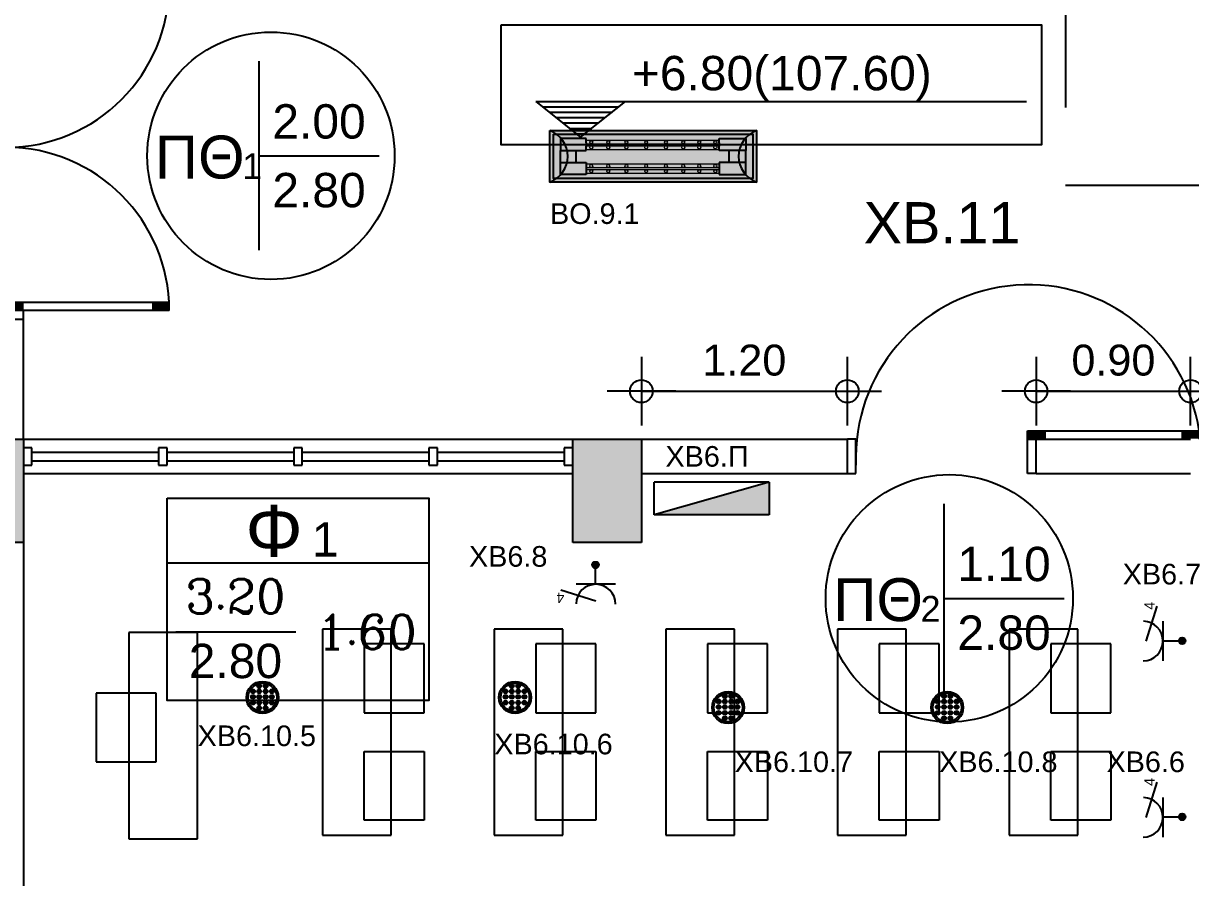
# Model space of a CAD drawing. Header units: metres. Extents: x 0 to 132, y -109 to 310.
# Drawn here: x 26.02 to 32.82, y 179.12 to 184.09 of the extents above; entities that cross this region are included whole.
import ezdxf
from ezdxf.enums import TextEntityAlignment as Align

# ---------------------------------------------------------------- set-up
doc = ezdxf.new("R2010")
doc.units = ezdxf.units.M
doc.header["$LTSCALE"] = 0.036
doc.linetypes.add('DASHDOTX2', pattern=[50.8, 25.4, -12.7, 0, -12.7])
doc.layers.get('0').update_dxf_attribs({"color": 252})
doc.layers.get('Defpoints').update_dxf_attribs({"color": 252})
for name, color, linetype in [('arxitektonika', 254, 'Continuous'), ('DIMBLK', 252, 'Continuous'), ('electext', 20, 'Continuous'), ('Epipla', 252, 'Continuous'), ('HLEK-SYMBOL', 3, 'Continuous'), ('HLEK_FL001_SYMBOLS', 230, 'Continuous'), ('mihanologika text', 20, 'Continuous'), ('Parathira', 252, 'Continuous')]:
    doc.layers.add(name, color=color, linetype=linetype)
doc.styles.add('COMU-N', font='arial.ttf')
doc.styles.get("Standard").update_dxf_attribs({"font": 'arial.ttf'})
doc.styles.add('W4MS2', font='W4MS2.shx')
doc.dimstyles.new('CADWDOT', dxfattribs={"dimscale": 0.1, "dimtxt": 1.8, "dimasz": 0.08, "dimexe": 2, "dimexo": 0, "dimgap": 0.09, "dimtad": 0, "dimrnd": 0.001, "dimzin": 0, "dimdsep": 46, "dimtxsty": 'Standard', "dimblk1": 'ARTDIM', "dimblk2": 'ARTDIM', "dimsah": 1, "dimcen": 0.09, "dimdle": 0.05, "dimse1": 1, "dimse2": 1, "dimadec": 0, "dimazin": 0, "dimtfac": 1, "dimtmove": 0, "dimatfit": 3, "dimldrblk": 'ARTDIM', "dimfxl": 2, "dimtvp": 0.9999, "dimtolj": 1, "dimtzin": 0, "dimarcsym": 0})

# ---------------------------------------------------------------- blocks, each defined once
blk = doc.blocks.new('A$C5CF07E2A')
at = {"layer": 'Parathira'}
for p, q in [((0.05, 0), (0, 0)), ((0.05, -0.2), (0.05, 0)), ((1.95, 0), (2, 0)), ((1.95, -0.2), (1.95, 0)), ((0.05, -1.05), (0.05, -0.1)), ((0.05, -0.1), (0.0975, -0.1)), ((0.0595, -0.1), (0.0595, -0.195)), ((0.069, -0.1), (0.069, -0.195)), ((0.0785, -0.1), (0.0785, -0.195)), ((0.088, -0.1), (0.088, -0.195)), ((0.0975, -0.1), (0.0975, -1.0488)), ((1.95, -0.1), (1.9025, -0.1)), ((1.9025, -0.1), (1.9025, -1.0488)), ((1.912, -0.1), (1.912, -0.195)), ((1.9215, -0.1), (1.9215, -0.195)), ((1.931, -0.1), (1.931, -0.195)), ((1.9405, -0.1), (1.9405, -0.195)), ((1.95, -1.05), (1.95, -0.1)), ((0, -0.2), (0.05, -0.2)), ((0.0975, -0.195), (0.05, -0.195)), ((1.9025, -0.195), (1.95, -0.195)), ((2, -0.2), (1.95, -0.2)), ((0.0975, -0.955), (0.05, -0.955)), ((0.0595, -0.955), (0.0595, -1.05)), ((0.069, -0.955), (0.069, -1.0498)), ((0.0785, -0.955), (0.0785, -1.0496)), ((0.088, -0.955), (0.088, -1.0492)), ((1.9025, -0.955), (1.95, -0.955)), ((1.912, -0.955), (1.912, -1.0492)), ((1.9215, -0.955), (1.9215, -1.0496)), ((1.931, -0.955), (1.931, -1.0498)), ((1.9405, -0.955), (1.9405, -1.05))]:
    blk.add_line(p, q, dxfattribs=at)
for centre, start, end in [((0.05, -0.1), 270, 0), ((1.95, -0.1), 180, 270)]:
    blk.add_arc(centre, 0.95, start, end, dxfattribs=at)
blk = doc.blocks.new('A$C30F022F0')
at = {"layer": 'Parathira'}
for p, q in [((-0.2, -0.2), (-0.2, -0.25)), ((0, -0.25), (0, -0.2)), ((-0.2, -0.25), (0, -0.25)), ((-0.1, -0.25), (-0.15, -0.25)), ((-0.2, -1.25), (0, -1.25)), ((-0.2, -1.3), (-0.2, -1.25)), ((0, -1.25), (0.05, -1.25)), ((0, -1.25), (0, -1.3)), ((0.01, -1.25), (0.01, -1.35)), ((0.02, -1.25), (0.02, -1.35)), ((0.03, -1.25), (0.03, -1.35)), ((0.04, -1.25), (0.04, -1.35)), ((0.05, -1.25), (0.05, -2.2498)), ((0.05, -1.35), (0, -1.35)), ((0.05, -2.15), (0, -2.15)), ((0.01, -2.15), (0.01, -2.2498)), ((0.02, -2.15), (0.02, -2.2498)), ((0.03, -2.15), (0.03, -2.2498)), ((0.04, -2.15), (0.04, -2.2498)), ((0.05, -2.2498), (0, -2.2498))]:
    blk.add_line(p, q, dxfattribs=at)
blk.add_arc((-0.1058, -1.256), 1.006, 278.90918, 89.66998, dxfattribs=at)
blk = doc.blocks.new('ARTDIM')
at = {"layer": 'DIMBLK'}
for p, q in [((0, -24.9975), (0, 24.9975)), ((-24.9975, 0), (24.9975, 0))]:
    blk.add_line(p, q, dxfattribs=at)
blk.add_circle((0, 0), 8.25, dxfattribs=at)
blk = doc.blocks.new('*D751')
at = {"layer": 'arxitektonika', "color": 0, "lineweight": -2}
blk.add_line((31.9262, 181.9523), (32.8102, 181.9523), dxfattribs=at)
at = {"layer": 'Defpoints', "color": 0, "transparency": 16777216}
for p in [(32.8182, 181.9523), (31.9182, 181.4725), (32.8182, 181.4725)]:
    blk.add_point(p, dxfattribs=at)
at = {"layer": 'arxitektonika', "color": 0, "lineweight": -2, "xscale": 0.008, "yscale": 0.008, "zscale": 0.008, "rotation": 180}
blk.add_blockref('ARTDIM', (31.9182, 181.9523), dxfattribs=at)
at = {"layer": 'arxitektonika', "color": 0, "lineweight": -2, "xscale": 0.008, "yscale": 0.008, "zscale": 0.008}
blk.add_blockref('ARTDIM', (32.8182, 181.9523), dxfattribs=at)
at = {"layer": 'arxitektonika', "color": 0, "insert": (32.3682, 182.1323), "char_height": 0.18, "attachment_point": 5}
blk.add_mtext('\\A1;0.90', dxfattribs=at)
blk = doc.blocks.new('A$C66E17A82')
at = {"layer": 'Parathira'}
for p, q in [((0, 0.05), (0, -0.05)), ((0.05, 0.05), (0, 0.05)), ((0.05, -0.05), (0.05, 0.05)), ((0.05, 0.025), (0.7875, 0.025)), ((0.7875, 0.05), (0.7875, -0.05)), ((0.8375, 0.05), (0.7875, 0.05)), ((0.8375, -0.05), (0.8375, 0.05)), ((0.8375, 0.025), (1.575, 0.025)), ((1.575, 0.05), (1.575, -0.05)), ((1.625, 0.05), (1.575, 0.05)), ((1.625, -0.05), (1.625, 0.05)), ((1.625, 0.025), (2.3625, 0.025)), ((2.3625, 0.05), (2.3625, -0.05)), ((2.4125, 0.05), (2.3625, 0.05)), ((2.4125, -0.05), (2.4125, 0.05)), ((2.4125, 0.025), (3.15, 0.025)), ((3.15, 0.05), (3.15, -0.05)), ((3.2, 0.05), (3.15, 0.05)), ((3.2, -0.05), (3.2, 0.05)), ((0, -0.05), (0.05, -0.05)), ((0.05, -0.025), (0.7875, -0.025)), ((0.7875, -0.05), (0.8375, -0.05)), ((0.8375, -0.025), (1.575, -0.025)), ((1.575, -0.05), (1.625, -0.05)), ((1.625, -0.025), (2.3625, -0.025)), ((2.3625, -0.05), (2.4125, -0.05)), ((2.4125, -0.025), (3.15, -0.025)), ((3.15, -0.05), (3.2, -0.05))]:
    blk.add_line(p, q, dxfattribs=at)
blk = doc.blocks.new('*D767')
at = {"layer": 'arxitektonika', "color": 0, "lineweight": -2}
blk.add_line((29.6262, 181.9523), (30.8102, 181.9523), dxfattribs=at)
at = {"layer": 'Defpoints', "color": 0, "transparency": 16777216}
for p in [(30.8182, 181.9523), (29.6182, 181.6725), (30.8182, 181.6725)]:
    blk.add_point(p, dxfattribs=at)
at = {"layer": 'arxitektonika', "color": 0, "lineweight": -2, "xscale": 0.008, "yscale": 0.008, "zscale": 0.008, "rotation": 180}
blk.add_blockref('ARTDIM', (29.6182, 181.9523), dxfattribs=at)
at = {"layer": 'arxitektonika', "color": 0, "lineweight": -2, "xscale": 0.008, "yscale": 0.008, "zscale": 0.008}
blk.add_blockref('ARTDIM', (30.8182, 181.9523), dxfattribs=at)
at = {"layer": 'arxitektonika', "color": 0, "insert": (30.2182, 182.1323), "char_height": 0.18, "attachment_point": 5}
blk.add_mtext('\\A1;1.20', dxfattribs=at)
blk = doc.blocks.new('A$C5883325D')
at = {"layer": 'Epipla'}
for p, q in [((1.1745, -1.3258), (0.7745, -1.3258)), ((0.7745, -1.3258), (0.7745, -2.5258)), ((1.1745, -2.5258), (1.1745, -1.3258)), ((1.9027, -1.3048), (1.9027, -2.5048)), ((2.3027, -1.3048), (1.9027, -1.3048)), ((2.3027, -2.5048), (2.3027, -1.3048)), ((2.9027, -1.3048), (2.9027, -2.5048)), ((3.3027, -1.3048), (2.9027, -1.3048)), ((3.3027, -2.5048), (3.3027, -1.3048)), ((3.9027, -1.3048), (3.9027, -2.5048)), ((4.3027, -1.3048), (3.9027, -1.3048)), ((4.3027, -2.5048), (4.3027, -1.3048)), ((4.9027, -1.3048), (4.9027, -2.5048)), ((5.3027, -1.3048), (4.9027, -1.3048)), ((5.3027, -2.5048), (5.3027, -1.3048)), ((6.3027, -1.3048), (5.9027, -1.3048)), ((5.9027, -1.3048), (5.9027, -2.5048)), ((6.3027, -2.5048), (6.3027, -1.3048)), ((2.144, -1.3918), (2.144, -1.7918)), ((2.494, -1.3918), (2.144, -1.3918)), ((2.494, -1.7918), (2.494, -1.3918)), ((3.144, -1.3918), (3.144, -1.7918)), ((3.494, -1.3918), (3.144, -1.3918)), ((3.494, -1.7918), (3.494, -1.3918)), ((4.144, -1.3918), (4.144, -1.7918)), ((4.494, -1.3918), (4.144, -1.3918)), ((4.494, -1.7918), (4.494, -1.3918)), ((5.144, -1.3918), (5.144, -1.7918)), ((5.494, -1.3918), (5.144, -1.3918)), ((5.494, -1.7918), (5.494, -1.3918)), ((6.494, -1.3918), (6.144, -1.3918)), ((6.144, -1.3918), (6.144, -1.7918)), ((6.494, -1.7918), (6.494, -1.3918)), ((0.9333, -1.6784), (0.5833, -1.6784)), ((0.5833, -1.6784), (0.5833, -2.0784)), ((0.9333, -2.0784), (0.9333, -1.6784)), ((2.144, -1.7918), (2.494, -1.7918)), ((3.144, -1.7918), (3.494, -1.7918)), ((4.144, -1.7918), (4.494, -1.7918)), ((5.144, -1.7918), (5.494, -1.7918)), ((6.144, -1.7918), (6.494, -1.7918)), ((2.144, -2.0179), (2.494, -2.0179)), ((2.144, -2.4179), (2.144, -2.0179)), ((2.494, -2.0179), (2.494, -2.4179)), ((3.144, -2.0179), (3.494, -2.0179)), ((3.144, -2.4179), (3.144, -2.0179)), ((3.494, -2.0179), (3.494, -2.4179)), ((4.144, -2.0179), (4.494, -2.0179)), ((4.144, -2.4179), (4.144, -2.0179)), ((4.494, -2.0179), (4.494, -2.4179)), ((5.144, -2.0179), (5.494, -2.0179)), ((5.144, -2.4179), (5.144, -2.0179)), ((5.494, -2.0179), (5.494, -2.4179)), ((6.144, -2.4179), (6.144, -2.0179)), ((6.144, -2.0179), (6.494, -2.0179)), ((6.494, -2.0179), (6.494, -2.4179)), ((0.5833, -2.0784), (0.9333, -2.0784)), ((2.494, -2.4179), (2.144, -2.4179)), ((3.494, -2.4179), (3.144, -2.4179)), ((4.494, -2.4179), (4.144, -2.4179)), ((5.494, -2.4179), (5.144, -2.4179)), ((6.494, -2.4179), (6.144, -2.4179)), ((1.9027, -2.5048), (2.3027, -2.5048)), ((2.9027, -2.5048), (3.3027, -2.5048)), ((3.9027, -2.5048), (4.3027, -2.5048)), ((4.9027, -2.5048), (5.3027, -2.5048)), ((5.9027, -2.5048), (6.3027, -2.5048)), ((0.7745, -2.5258), (1.1745, -2.5258)), ((2.3027, -3.2048), (1.9027, -3.2048)), ((1.9027, -3.2048), (1.9027, -4.4048)), ((2.3027, -4.4048), (2.3027, -3.2048)), ((3.3027, -3.2048), (2.9027, -3.2048)), ((2.9027, -3.2048), (2.9027, -4.4048)), ((3.3027, -4.4048), (3.3027, -3.2048)), ((4.3027, -3.2048), (3.9027, -3.2048)), ((3.9027, -3.2048), (3.9027, -4.4048)), ((4.3027, -4.4048), (4.3027, -3.2048)), ((5.3027, -3.2048), (4.9027, -3.2048)), ((4.9027, -3.2048), (4.9027, -4.4048)), ((5.3027, -4.4048), (5.3027, -3.2048)), ((5.9027, -3.2048), (5.9027, -4.4048)), ((6.3027, -3.2048), (5.9027, -3.2048)), ((6.3027, -4.4048), (6.3027, -3.2048)), ((2.494, -3.2918), (2.144, -3.2918)), ((2.144, -3.2918), (2.144, -3.6918)), ((2.494, -3.6918), (2.494, -3.2918)), ((3.494, -3.2918), (3.144, -3.2918)), ((3.144, -3.2918), (3.144, -3.6918)), ((3.494, -3.6918), (3.494, -3.2918)), ((4.494, -3.2918), (4.144, -3.2918)), ((4.144, -3.2918), (4.144, -3.6918)), ((4.494, -3.6918), (4.494, -3.2918)), ((5.494, -3.2918), (5.144, -3.2918)), ((5.144, -3.2918), (5.144, -3.6918)), ((5.494, -3.6918), (5.494, -3.2918)), ((6.144, -3.2918), (6.144, -3.6918)), ((6.494, -3.2918), (6.144, -3.2918)), ((6.494, -3.6918), (6.494, -3.2918)), ((2.144, -3.6918), (2.494, -3.6918)), ((3.144, -3.6918), (3.494, -3.6918)), ((4.144, -3.6918), (4.494, -3.6918)), ((5.144, -3.6918), (5.494, -3.6918)), ((6.144, -3.6918), (6.494, -3.6918)), ((2.144, -4.3179), (2.144, -3.9179)), ((2.144, -3.9179), (2.494, -3.9179)), ((2.494, -3.9179), (2.494, -4.3179)), ((3.144, -4.3179), (3.144, -3.9179)), ((3.144, -3.9179), (3.494, -3.9179)), ((3.494, -3.9179), (3.494, -4.3179)), ((4.144, -4.3179), (4.144, -3.9179)), ((4.144, -3.9179), (4.494, -3.9179)), ((4.494, -3.9179), (4.494, -4.3179)), ((5.144, -4.3179), (5.144, -3.9179)), ((5.144, -3.9179), (5.494, -3.9179)), ((5.494, -3.9179), (5.494, -4.3179)), ((6.144, -3.9179), (6.494, -3.9179)), ((6.144, -4.3179), (6.144, -3.9179)), ((6.494, -3.9179), (6.494, -4.3179)), ((2.494, -4.3179), (2.144, -4.3179)), ((3.494, -4.3179), (3.144, -4.3179)), ((4.494, -4.3179), (4.144, -4.3179)), ((5.494, -4.3179), (5.144, -4.3179)), ((6.494, -4.3179), (6.144, -4.3179)), ((1.9027, -4.4048), (2.3027, -4.4048)), ((2.9027, -4.4048), (3.3027, -4.4048)), ((3.9027, -4.4048), (4.3027, -4.4048)), ((4.9027, -4.4048), (5.3027, -4.4048)), ((5.9027, -4.4048), (6.3027, -4.4048)), ((2.3027, -5.1048), (1.9027, -5.1048)), ((1.9027, -5.1048), (1.9027, -6.3048)), ((2.3027, -6.3048), (2.3027, -5.1048)), ((3.3027, -5.1048), (2.9027, -5.1048)), ((2.9027, -5.1048), (2.9027, -6.3048)), ((3.3027, -6.3048), (3.3027, -5.1048)), ((4.3027, -5.1048), (3.9027, -5.1048)), ((3.9027, -5.1048), (3.9027, -6.3048)), ((4.3027, -6.3048), (4.3027, -5.1048)), ((5.3027, -5.1048), (4.9027, -5.1048)), ((4.9027, -5.1048), (4.9027, -6.3048)), ((5.3027, -6.3048), (5.3027, -5.1048)), ((5.9027, -5.1048), (5.9027, -6.3048)), ((6.3027, -5.1048), (5.9027, -5.1048)), ((6.3027, -6.3048), (6.3027, -5.1048)), ((2.494, -5.1918), (2.144, -5.1918)), ((2.144, -5.1918), (2.144, -5.5918)), ((2.494, -5.5918), (2.494, -5.1918)), ((3.494, -5.1918), (3.144, -5.1918)), ((3.144, -5.1918), (3.144, -5.5918)), ((3.494, -5.5918), (3.494, -5.1918)), ((4.494, -5.1918), (4.144, -5.1918)), ((4.144, -5.1918), (4.144, -5.5918)), ((4.494, -5.5918), (4.494, -5.1918)), ((5.494, -5.1918), (5.144, -5.1918)), ((5.144, -5.1918), (5.144, -5.5918)), ((5.494, -5.5918), (5.494, -5.1918)), ((6.144, -5.1918), (6.144, -5.5918)), ((6.494, -5.1918), (6.144, -5.1918)), ((6.494, -5.5918), (6.494, -5.1918)), ((2.144, -5.5918), (2.494, -5.5918)), ((3.144, -5.5918), (3.494, -5.5918)), ((4.144, -5.5918), (4.494, -5.5918)), ((5.144, -5.5918), (5.494, -5.5918)), ((6.144, -5.5918), (6.494, -5.5918)), ((2.144, -6.2179), (2.144, -5.8179)), ((2.144, -5.8179), (2.494, -5.8179)), ((2.494, -5.8179), (2.494, -6.2179)), ((3.144, -6.2179), (3.144, -5.8179)), ((3.144, -5.8179), (3.494, -5.8179)), ((3.494, -5.8179), (3.494, -6.2179)), ((4.144, -6.2179), (4.144, -5.8179)), ((4.144, -5.8179), (4.494, -5.8179)), ((4.494, -5.8179), (4.494, -6.2179)), ((5.144, -6.2179), (5.144, -5.8179)), ((5.144, -5.8179), (5.494, -5.8179)), ((5.494, -5.8179), (5.494, -6.2179)), ((6.144, -5.8179), (6.494, -5.8179)), ((6.144, -6.2179), (6.144, -5.8179)), ((6.494, -5.8179), (6.494, -6.2179)), ((2.494, -6.2179), (2.144, -6.2179)), ((3.494, -6.2179), (3.144, -6.2179)), ((4.494, -6.2179), (4.144, -6.2179)), ((5.494, -6.2179), (5.144, -6.2179)), ((6.494, -6.2179), (6.144, -6.2179)), ((1.9027, -6.3048), (2.3027, -6.3048)), ((2.9027, -6.3048), (3.3027, -6.3048)), ((3.9027, -6.3048), (4.3027, -6.3048)), ((4.9027, -6.3048), (5.3027, -6.3048)), ((5.9027, -6.3048), (6.3027, -6.3048))]:
    blk.add_line(p, q, dxfattribs=at)
blk = doc.blocks.new('gJ6_a28')
at = {"layer": 'HLEK-SYMBOL', "color": 0, "linetype": 'Continuous'}
for p, q in [((-0.67, 0), (-0.67, 0.19)), ((-0.67, 0.19), (0, 0.19)), ((-0.67, 0), (0, 0.19)), ((0, 0.19), (0, 0)), ((-0.67, 0), (0, 0))]:
    blk.add_line(p, q, dxfattribs=at)
at = {"layer": 'HLEK-SYMBOL', "color": 0}
blk.add_solid([(-0.67, 0.19), (0, 0.19), (-0.67, 0)], dxfattribs=at)
at = {"layer": 'HLEK-SYMBOL', "color": 0, "style": 'W4MS2', "flags": 8}
blk.add_attdef('NODE_NUMBER', (0.018, 0.0914), '', height=0.1, dxfattribs=at)
blk.add_attdef('NODE_NUMBER', (0.018, 0.0914), '', height=0.1, dxfattribs=at)
blk = doc.blocks.new('gJ6_a14')
at = {"linetype": 'Continuous'}
for p, q in [((-0.1176, 0.1119), (0.113, 0.1119)), ((0, 0.1119), (0, 0))]:
    blk.add_line(p, q, dxfattribs=at)
blk.add_arc((-0.0023, 0.2279), 0.1153, 180, 358.95657, dxfattribs=at)
blk = doc.blocks.new('*X789')
at = {"color": 0}
for p, q in [((15.598, 2.587), (15.737, 2.727)), ((15.598, 2.622), (15.702, 2.727)), ((15.601, 2.607), (15.609, 2.616)), ((15.604, 2.646), (15.605, 2.647)), ((15.605, 2.559), (15.765, 2.719)), ((15.609, 2.652), (15.618, 2.66)), ((15.614, 2.621), (15.623, 2.63)), ((15.617, 2.536), (15.789, 2.707)), ((15.623, 2.665), (15.631, 2.674)), ((15.627, 2.634), (15.636, 2.643)), ((15.633, 2.516), (15.808, 2.691)), ((15.636, 2.678), (15.645, 2.687)), ((15.64, 2.647), (15.649, 2.656)), ((15.645, 2.616), (15.654, 2.625)), ((15.649, 2.691), (15.658, 2.7)), ((15.653, 2.501), (15.824, 2.672)), ((15.654, 2.66), (15.662, 2.669)), ((15.658, 2.63), (15.667, 2.638)), ((15.662, 2.705), (15.671, 2.714)), ((15.667, 2.674), (15.676, 2.683)), ((15.671, 2.643), (15.68, 2.652)), ((15.676, 2.718), (15.678, 2.721)), ((15.676, 2.489), (15.836, 2.648)), ((15.676, 2.612), (15.685, 2.621)), ((15.68, 2.687), (15.689, 2.696)), ((15.685, 2.656), (15.693, 2.665)), ((15.689, 2.625), (15.698, 2.634)), ((15.693, 2.7), (15.702, 2.709)), ((15.698, 2.669), (15.707, 2.678)), ((15.702, 2.638), (15.711, 2.647)), ((15.705, 2.482), (15.843, 2.62)), ((15.707, 2.714), (15.715, 2.722)), ((15.707, 2.607), (15.715, 2.616)), ((15.711, 2.683), (15.72, 2.691)), ((15.715, 2.652), (15.724, 2.66)), ((15.72, 2.727), (15.721, 2.728)), ((15.72, 2.621), (15.729, 2.63)), ((15.724, 2.696), (15.733, 2.705)), ((15.729, 2.665), (15.738, 2.674)), ((15.733, 2.634), (15.742, 2.643)), ((15.738, 2.709), (15.746, 2.718)), ((15.742, 2.678), (15.751, 2.687)), ((15.746, 2.647), (15.755, 2.656)), ((15.751, 2.722), (15.752, 2.724)), ((15.751, 2.616), (15.76, 2.625)), ((15.755, 2.691), (15.764, 2.7)), ((15.76, 2.66), (15.768, 2.669)), ((15.764, 2.63), (15.773, 2.638)), ((15.768, 2.705), (15.777, 2.714)), ((15.773, 2.674), (15.782, 2.683)), ((15.777, 2.643), (15.786, 2.652)), ((15.782, 2.612), (15.791, 2.621)), ((15.786, 2.687), (15.795, 2.696)), ((15.791, 2.656), (15.799, 2.665)), ((15.795, 2.625), (15.804, 2.634)), ((15.804, 2.669), (15.813, 2.678)), ((15.808, 2.638), (15.817, 2.647)), ((15.813, 2.607), (15.822, 2.616)), ((15.822, 2.652), (15.83, 2.66)), ((15.826, 2.621), (15.835, 2.63)), ((15.839, 2.634), (15.84, 2.635)), ((15.605, 2.577), (15.614, 2.585)), ((15.611, 2.547), (15.618, 2.554)), ((15.618, 2.59), (15.627, 2.599)), ((15.623, 2.559), (15.631, 2.568)), ((15.627, 2.528), (15.636, 2.537)), ((15.631, 2.603), (15.64, 2.612)), ((15.636, 2.572), (15.645, 2.581)), ((15.64, 2.541), (15.649, 2.55)), ((15.645, 2.51), (15.654, 2.519)), ((15.649, 2.585), (15.658, 2.594)), ((15.654, 2.554), (15.662, 2.563)), ((15.658, 2.523), (15.667, 2.532)), ((15.662, 2.599), (15.671, 2.607)), ((15.664, 2.494), (15.671, 2.501)), ((15.667, 2.568), (15.676, 2.577)), ((15.671, 2.537), (15.68, 2.546)), ((15.676, 2.506), (15.685, 2.515)), ((15.68, 2.581), (15.689, 2.59)), ((15.685, 2.55), (15.693, 2.559)), ((15.689, 2.519), (15.698, 2.528)), ((15.693, 2.594), (15.702, 2.603)), ((15.693, 2.488), (15.702, 2.497)), ((15.698, 2.563), (15.707, 2.572)), ((15.702, 2.532), (15.711, 2.541)), ((15.707, 2.501), (15.715, 2.51)), ((15.711, 2.577), (15.72, 2.585)), ((15.715, 2.546), (15.724, 2.554)), ((15.72, 2.515), (15.729, 2.523)), ((15.724, 2.59), (15.733, 2.599)), ((15.724, 2.484), (15.733, 2.493)), ((15.729, 2.559), (15.738, 2.568)), ((15.733, 2.528), (15.742, 2.537)), ((15.738, 2.603), (15.746, 2.612)), ((15.738, 2.497), (15.746, 2.506)), ((15.741, 2.482), (15.842, 2.584)), ((15.742, 2.572), (15.751, 2.581)), ((15.746, 2.541), (15.755, 2.55)), ((15.751, 2.51), (15.76, 2.519)), ((15.755, 2.585), (15.764, 2.594)), ((15.76, 2.554), (15.768, 2.563)), ((15.764, 2.523), (15.773, 2.532)), ((15.768, 2.599), (15.777, 2.607)), ((15.768, 2.493), (15.777, 2.501)), ((15.773, 2.568), (15.782, 2.577)), ((15.777, 2.537), (15.786, 2.546)), ((15.782, 2.506), (15.791, 2.515)), ((15.786, 2.581), (15.795, 2.59)), ((15.791, 2.55), (15.799, 2.559)), ((15.795, 2.519), (15.804, 2.528)), ((15.799, 2.594), (15.808, 2.603)), ((15.804, 2.563), (15.813, 2.572)), ((15.808, 2.532), (15.817, 2.541)), ((15.817, 2.577), (15.826, 2.585)), ((15.822, 2.546), (15.83, 2.554)), ((15.83, 2.59), (15.839, 2.599)), ((15.835, 2.559), (15.835, 2.56)), ((15.844, 2.603), (15.844, 2.603))]:
    blk.add_line(p, q, dxfattribs=at)
blk = doc.blocks.new('GJ6_A78')
at = {"layer": 'HLEK-SYMBOL', "color": 0, "linetype": 'Continuous'}
blk.add_circle((0, 0), 0.0989, dxfattribs=at)
at = {"layer": 'HLEK-SYMBOL', "color": 0, "xscale": 0.8, "yscale": 0.8, "zscale": 0.8}
blk.add_blockref('*X789', (-12.576, -2.084), dxfattribs=at)
blk = doc.blocks.new('priza')
at = {"layer": 'HLEK_FL001_SYMBOLS', "rotation": 180}
blk.add_blockref('gJ6_a14', (87.4, -100.4952), dxfattribs=at)
at = {"layer": 'HLEK_FL001_SYMBOLS', "xscale": 0.1951472641207488, "yscale": 0.1951472641207488, "zscale": 0.1951472641207488}
blk.add_blockref('GJ6_A78', (87.4, -100.4953), dxfattribs=at)
blk = doc.blocks.new('priza tetrapli')
at = {"layer": 'HLEK_FL001_SYMBOLS', "ltscale": 5}
blk.add_line((444.1264, -18.901), (444.3314, -18.9664), dxfattribs=at)
at = {"layer": 'HLEK_FL001_SYMBOLS', "rotation": 180}
blk.add_blockref('priza', (531.5297, -119.6074), dxfattribs=at)
at = {"layer": 'HLEK_FL001_SYMBOLS', "ltscale": 5}
blk.add_text('4', height=0.06, dxfattribs=at).set_placement((444.3099, -18.9515))
blk = doc.blocks.new('led downlight 26W xoneyto 18cm')
at = {"layer": 'HLEK_FL001_SYMBOLS'}
h = blk.add_hatch(color=256, dxfattribs=at)
h.paths.add_polyline_path([(45.0105, 62.6523, 1), (45.1976, 62.6523, 1)])
h.paths.add_polyline_path([(45.1872, 62.6523, 1), (45.0209, 62.6523, 1)], flags=16)
at = {"layer": 'HLEK_FL001_SYMBOLS', "linetype": 'Continuous', "lineweight": 0}
h = blk.add_hatch(color=11, dxfattribs=at)
h.dxf.hatch_style = 1
h.paths.add_polyline_path([(45.062, 62.688, 1), (45.0351, 62.688, 1)])
h = blk.add_hatch(color=11, dxfattribs=at)
h.dxf.hatch_style = 1
h.paths.add_polyline_path([(45.0985, 62.7188, 1), (45.0716, 62.7188, 1)])
h = blk.add_hatch(color=11, dxfattribs=at)
h.dxf.hatch_style = 1
h.paths.add_polyline_path([(45.0985, 62.688, 1), (45.0716, 62.688, 1)])
h = blk.add_hatch(color=11, dxfattribs=at)
h.dxf.hatch_style = 1
h.paths.add_polyline_path([(45.1355, 62.7188, 1), (45.1087, 62.7188, 1)])
h = blk.add_hatch(color=11, dxfattribs=at)
h.dxf.hatch_style = 1
h.paths.add_polyline_path([(45.1355, 62.688, 1), (45.1087, 62.688, 1)])
h = blk.add_hatch(color=11, dxfattribs=at)
h.dxf.hatch_style = 1
h.paths.add_polyline_path([(45.172, 62.688, 1), (45.1452, 62.688, 1)])
h = blk.add_hatch(color=11, dxfattribs=at)
h.dxf.hatch_style = 1
h.paths.add_polyline_path([(45.062, 62.6556, 1), (45.0351, 62.6556, 1)])
h = blk.add_hatch(color=11, dxfattribs=at)
h.dxf.hatch_style = 1
h.paths.add_polyline_path([(45.062, 62.6219, 1), (45.0351, 62.6219, 1)])
h = blk.add_hatch(color=11, dxfattribs=at)
h.dxf.hatch_style = 1
h.paths.add_polyline_path([(45.0985, 62.6556, 1), (45.0716, 62.6556, 1)])
h = blk.add_hatch(color=11, dxfattribs=at)
h.dxf.hatch_style = 1
h.paths.add_polyline_path([(45.0985, 62.6219, 1), (45.0716, 62.6219, 1)])
h = blk.add_hatch(color=11, dxfattribs=at)
h.dxf.hatch_style = 1
h.paths.add_polyline_path([(45.1355, 62.6556, 1), (45.1087, 62.6556, 1)])
h = blk.add_hatch(color=11, dxfattribs=at)
h.dxf.hatch_style = 1
h.paths.add_polyline_path([(45.1355, 62.6219, 1), (45.1087, 62.6219, 1)])
h = blk.add_hatch(color=11, dxfattribs=at)
h.dxf.hatch_style = 1
h.paths.add_polyline_path([(45.172, 62.6556, 1), (45.1452, 62.6556, 1)])
h = blk.add_hatch(color=11, dxfattribs=at)
h.dxf.hatch_style = 1
h.paths.add_polyline_path([(45.172, 62.6219, 1), (45.1452, 62.6219, 1)])
h = blk.add_hatch(color=11, dxfattribs=at)
h.dxf.hatch_style = 1
h.paths.add_polyline_path([(45.0985, 62.5906, 1), (45.0716, 62.5906, 1)])
h = blk.add_hatch(color=11, dxfattribs=at)
h.dxf.hatch_style = 1
h.paths.add_polyline_path([(45.1355, 62.5906, 1), (45.1087, 62.5906, 1)])
at = {"layer": 'HLEK_FL001_SYMBOLS'}
for radius in [0.0936, 0.0831]:
    blk.add_circle((45.1041, 62.6523), radius, dxfattribs=at)
at = {"layer": 'HLEK_FL001_SYMBOLS', "linetype": 'Continuous', "lineweight": 0}
for centre in [(45.0486, 62.688), (45.0851, 62.7188), (45.0851, 62.688), (45.1221, 62.7188), (45.1221, 62.688), (45.1586, 62.688), (45.0486, 62.6556), (45.0486, 62.6219), (45.0851, 62.6556), (45.0851, 62.6219), (45.1221, 62.6556), (45.1221, 62.6219), (45.1586, 62.6556), (45.1586, 62.6219), (45.0851, 62.5906), (45.1221, 62.5906)]:
    blk.add_circle(centre, 0.0134, dxfattribs=at)
blk = doc.blocks.new('led 2x32W 1200x300mm aplo')
at = {"layer": 'HLEK_FL001_SYMBOLS', "linetype": 'Continuous', "lineweight": 0}
h = blk.add_hatch(color=256, dxfattribs=at)
h.dxf.hatch_style = 1
h.paths.add_polyline_path([(45.0962, 61.906), (45.0962, 61.606), (46.2983, 61.606), (46.2983, 61.906)])
h.paths.add_polyline_path([(46.2783, 61.886), (46.2783, 61.626), (45.1162, 61.626), (45.1162, 61.886)], flags=16)
h = blk.add_hatch(color=21, dxfattribs=at)
h.dxf.hatch_style = 1
h.paths.add_polyline_path([(45.1162, 61.626), (46.2783, 61.626), (46.2783, 61.886), (45.1162, 61.886)])
at = {"layer": 'HLEK_FL001_SYMBOLS'}
for p, q in [((45.3071, 61.8596), (45.1571, 61.8596)), ((45.1571, 61.8596), (45.1571, 61.7896)), ((45.3071, 61.8346), (45.3071, 61.8596)), ((45.3071, 61.8346), (45.3071, 61.8146)), ((45.3071, 61.7896), (45.3071, 61.8146)), ((46.0811, 61.8596), (46.2374, 61.8596)), ((46.0811, 61.8346), (46.0811, 61.8596)), ((46.0811, 61.8346), (46.0811, 61.8146)), ((46.0811, 61.7896), (46.0811, 61.8146)), ((46.2374, 61.8596), (46.2374, 61.7896)), ((45.1571, 61.7896), (45.3071, 61.7896)), ((45.1571, 61.7196), (45.1571, 61.7896)), ((45.2471, 61.7896), (45.2471, 61.7196)), ((46.2374, 61.7896), (46.0811, 61.7896)), ((46.1387, 61.7896), (46.1387, 61.7196)), ((46.2374, 61.7196), (46.2374, 61.7896)), ((45.1571, 61.6496), (45.1571, 61.7196)), ((45.1571, 61.7196), (45.3071, 61.7196)), ((45.3071, 61.7196), (45.3071, 61.6946)), ((45.3071, 61.6946), (45.3071, 61.6746)), ((46.0811, 61.7196), (46.0811, 61.6946)), ((46.2374, 61.7196), (46.0811, 61.7196)), ((46.0811, 61.6946), (46.0811, 61.6746)), ((46.2374, 61.6496), (46.2374, 61.7196)), ((45.3071, 61.6496), (45.1571, 61.6496)), ((45.3071, 61.6746), (45.3071, 61.6496)), ((46.0811, 61.6746), (46.0811, 61.6496)), ((46.0811, 61.6496), (46.2374, 61.6496))]:
    blk.add_line(p, q, dxfattribs=at)
at = {"layer": 'HLEK_FL001_SYMBOLS', "linetype": 'Continuous', "lineweight": 0}
for p, q in [((45.307, 61.85), (46.0811, 61.85)), ((45.307, 61.8291), (46.0811, 61.8291)), ((45.307, 61.8176), (46.0811, 61.8176)), ((45.307, 61.7966), (46.0811, 61.7966)), ((45.307, 61.7115), (46.0811, 61.7115)), ((45.307, 61.6905), (46.0811, 61.6905)), ((45.307, 61.6791), (46.0811, 61.6791)), ((45.307, 61.6581), (46.0811, 61.6581))]:
    blk.add_line(p, q, dxfattribs=at)
at = {"layer": 'HLEK_FL001_SYMBOLS'}
for points in [[(45.0962, 61.906), (46.2983, 61.906), (46.2983, 61.606), (45.0962, 61.606)], [(45.1162, 61.886), (46.2783, 61.886), (46.2783, 61.626), (45.1162, 61.626)]]:
    blk.add_lwpolyline(points, close=True, dxfattribs=at)
at = {"layer": 'HLEK_FL001_SYMBOLS', "linetype": 'Continuous', "lineweight": 0}
for centre in [(45.3367, 61.8385), (45.3367, 61.8084), (45.4356, 61.8385), (45.4356, 61.8084), (45.5416, 61.8385), (45.5416, 61.8084), (45.6566, 61.8385), (45.6566, 61.8084), (45.7717, 61.8385), (45.7717, 61.8084), (45.8726, 61.8385), (45.8726, 61.8084), (45.9654, 61.8385), (45.9654, 61.8084), (46.0592, 61.8385), (46.0592, 61.8084), (45.3367, 61.6996), (45.3367, 61.6689), (45.4356, 61.6996), (45.4356, 61.6689), (45.5416, 61.6996), (45.5416, 61.6689), (45.6566, 61.6996), (45.6566, 61.6689), (45.7717, 61.6996), (45.7717, 61.6689), (45.8726, 61.6996), (45.8726, 61.6689), (45.9654, 61.6996), (45.9654, 61.6689), (46.0592, 61.6996), (46.0592, 61.6689)]:
    blk.add_circle(centre, 0.00855, dxfattribs=at)
at = {"layer": 'HLEK_FL001_SYMBOLS'}
for centre, start, end in [((45.0387, 61.756), 290.97637, 69.02363), ((46.3558, 61.756), 110.97637, 249.02363)]:
    blk.add_arc(centre, 0.1606, start, end, dxfattribs=at)

msp = doc.modelspace()

# ---------------------------------------------------------------- hatches: boundary and pattern name
at = {"layer": 'arxitektonika'}
for points in [[(25.6182, 181.0725), (26.0182, 181.0725), (26.0182, 181.6725), (25.6182, 181.6725)], [(29.2182, 181.0725), (29.6182, 181.0725), (29.6182, 181.6725), (29.2182, 181.6725)]]:
    msp.add_hatch(color=256, dxfattribs=at).paths.add_polyline_path(points)

# ---------------------------------------------------------------- linework, layer by layer
at = {"layer": 'arxitektonika', "linetype": 'DASHDOTX2'}
for p, q in [((32.0882, 184.5192), (32.0882, 183.1525)), ((32.0882, 183.1525), (34.04, 183.1525))]:
    msp.add_line(p, q, dxfattribs=at)
at = {"layer": 'arxitektonika'}
for p, q in [((27.3907, 183.8735), (27.3907, 182.7735)), ((29.003, 183.6399), (29.2643, 183.4308)), ((29.003, 183.6399), (31.8625, 183.6399)), ((29.0422, 183.6085), (29.4865, 183.6085)), ((29.2643, 183.4308), (29.5257, 183.6399)), ((29.0814, 183.5772), (29.4473, 183.5772)), ((29.1206, 183.5458), (29.4081, 183.5458)), ((29.1598, 183.5145), (29.3689, 183.5145)), ((29.199, 183.4831), (29.3297, 183.4831)), ((29.2382, 183.4517), (29.2905, 183.4517)), ((27.3907, 183.3235), (28.0907, 183.3235)), ((25.8182, 182.3725), (26.0182, 182.3725)), ((26.0182, 181.6725), (26.0182, 182.3725)), ((25.6182, 181.6725), (26.0182, 181.6725)), ((26.0182, 181.6725), (26.0182, 181.0725)), ((26.0182, 181.6725), (29.2182, 181.6725)), ((29.2182, 181.6725), (29.6182, 181.6725)), ((29.2182, 181.0725), (29.2182, 181.6725)), ((29.6182, 181.6725), (29.6182, 181.0725)), ((29.6182, 181.6725), (30.8182, 181.6725)), ((30.8182, 181.4725), (30.8182, 181.6725)), ((31.9182, 181.6725), (32.8182, 181.6725)), ((31.9182, 181.4725), (31.9182, 181.6725)), ((26.0182, 181.4725), (29.2182, 181.4725)), ((29.6182, 181.4725), (30.8182, 181.4725)), ((31.9182, 181.4725), (32.8182, 181.4725)), ((31.3811, 181.2964), (31.3811, 180.1964)), ((26.0182, 181.0725), (25.6182, 181.0725)), ((26.0182, 181.0725), (26.0182, 174.6725)), ((29.6182, 181.0725), (29.2182, 181.0725)), ((28.3811, 180.9513), (26.8561, 180.9513)), ((31.3811, 180.7464), (32.0811, 180.7464)), ((26.9061, 180.5513), (27.6061, 180.5513))]:
    msp.add_line(p, q, dxfattribs=at)
msp.add_lwpolyline([(26.8561, 181.329), (28.3811, 181.329), (28.3811, 180.1513), (26.8561, 180.1513), (26.8561, 181.329)], dxfattribs=at)
for centre in [(27.4606, 183.3235), (31.4123, 180.7464)]:
    msp.add_circle(centre, 0.7203, dxfattribs=at)
at = {"layer": 'mihanologika text'}
msp.add_lwpolyline([(28.8007, 184.0865), (31.9489, 184.0865), (31.9489, 183.3876), (28.8007, 183.3876)], close=True, dxfattribs=at)

# ---------------------------------------------------------------- block references
at = {"layer": 'arxitektonika', "rotation": 90}
for name, p in [('A$C5CF07E2A', (25.8182, 182.3725)), ('A$C30F022F0', (30.6182, 181.6725))]:
    msp.add_blockref(name, p, dxfattribs=at)
at = {"layer": 'arxitektonika'}
for name, p in [('A$C66E17A82', (26.0182, 181.5725)), ('A$C5883325D', (25.8589, 181.8725))]:
    msp.add_blockref(name, p, dxfattribs=at)
at = {"layer": 'HLEK_FL001_SYMBOLS', "linetype": 'Continuous', "lineweight": 0}
for name, p in [('led 2x32W 1200x300mm aplo', (-16.0101, 121.5641)), ('led downlight 26W xoneyto 18cm', (-17.693, 117.5171)), ('led downlight 26W xoneyto 18cm', (-16.2216, 117.5171)), ('led downlight 26W xoneyto 18cm', (-14.9804, 117.4581)), ('led downlight 26W xoneyto 18cm', (-13.704, 117.4581))]:
    msp.add_blockref(name, p, dxfattribs=at)
at = {"layer": 'HLEK_FL001_SYMBOLS'}
for name, p, rotation in [('gJ6_a28', (29.6932, 181.4228), 180), ('priza tetrapli', (473.4803, 161.8285), 180), ('priza tetrapli', (13.6571, -263.6301), 90.0000000000001), ('priza tetrapli', (13.6571, -264.6562), 90.0000000000001)]:
    msp.add_blockref(name, p, dxfattribs=dict(at, rotation=rotation))

# ---------------------------------------------------------------- texts
at = {"layer": 'arxitektonika', "style": 'COMU-N'}
for s, height, p in [('ΠΘ', 0.25, (26.7836, 183.191)), ('1', 0.15, (27.2931, 183.1876)), ('Φ', 0.3, (27.3115, 180.9894)), ('1', 0.2, (27.6988, 180.9899)), ('ΠΘ', 0.25, (30.7353, 180.6138)), ('2', 0.15, (31.2449, 180.6105))]:
    msp.add_text(s, height=height, dxfattribs=at).set_placement(p)
at = {"layer": 'arxitektonika', "linetype": 'ByBlock', "char_height": 0.2, "attachment_point": 5, "style": 'COMU-N'}
for s, insert in [('{\\Fcomplex.shx;3.20}', (27.2536, 180.7586)), ('{\\Fcomplex.shx;1.60}', (28.0185, 180.5513)), ('2.80', (27.2536, 180.3804))]:
    msp.add_mtext(s, dxfattribs=dict(at, insert=insert))
at = {"layer": 'arxitektonika', "style": 'COMU-N'}
msp.add_attdef('+6.80(107.60)', (29.5629, 183.7047), '±0.00', height=0.2, dxfattribs=at)
at = {"layer": 'arxitektonika', "linetype": 'ByBlock', "style": 'COMU-N'}
for tag, text, p in [('2.00', '0.90', (27.7407, 183.4235)), ('2.80', '2.20', (27.7407, 183.0235)), ('1.10', '0.90', (31.7311, 180.8464)), ('2.80', '2.20', (31.7311, 180.4464))]:
    msp.add_attdef(tag, text=text, height=0.2, dxfattribs=at).set_placement(p, align=Align.CENTER)
at = {"layer": 'electext'}
for s, height, p in [('XB.11', 0.24, (30.9133, 182.8133)), ('ΧΒ6.Π', 0.12, (29.7587, 181.5131))]:
    msp.add_text(s, height=height, dxfattribs=at).set_placement(p)
at = {"layer": 'electext', "char_height": 0.12, "attachment_point": 1}
for s, width, insert in [('BO.9.1', 0.574517, (29.0861, 183.0465)), ('XB6.10.5', 0.728196, (27.0335, 180.0061)), ('XB6.10.6', 0.591234, (28.7617, 179.9581)), ('XB6.10.7', 0.435386, (30.1617, 179.8546)), ('XB6.10.8', 0.408766, (31.3529, 179.8546))]:
    msp.add_mtext_dynamic_manual_height_columns(s, width=width, gutter_width=0.6, heights=[0], dxfattribs=dict(at, insert=insert))
at = {"layer": 'mihanologika text', "char_height": 0.12, "attachment_point": 1}
for s, width, insert in [('XB6.8', 0.202277, (28.6143, 181.0506)), ('XB6.7', 0.46035, (32.4224, 180.9474)), ('XB6.6', 0.325107, (32.328, 179.8546))]:
    msp.add_mtext_dynamic_manual_height_columns(s, width=width, gutter_width=0.6, heights=[0], dxfattribs=dict(at, insert=insert))

# ---------------------------------------------------------------- dimensions: what is measured, and where the dimension line sits
at = {"layer": 'arxitektonika'}
for base, p1, p2, picture, middle in [((30.8182, 181.9523), (29.6182, 181.6725), (30.8182, 181.6725), '*D767', (30.2182, 182.1323)), ((32.8182, 181.9523), (31.9182, 181.4725), (32.8182, 181.4725), '*D751', (32.3682, 182.1323))]:
    dim = msp.add_linear_dim(base=base, p1=p1, p2=p2, dimstyle='CADWDOT', dxfattribs=at)
    dim.commit()
    dim.dimension.update_dxf_attribs({"geometry": picture, "text_midpoint": middle})

doc.saveas('drawing.dxf')
